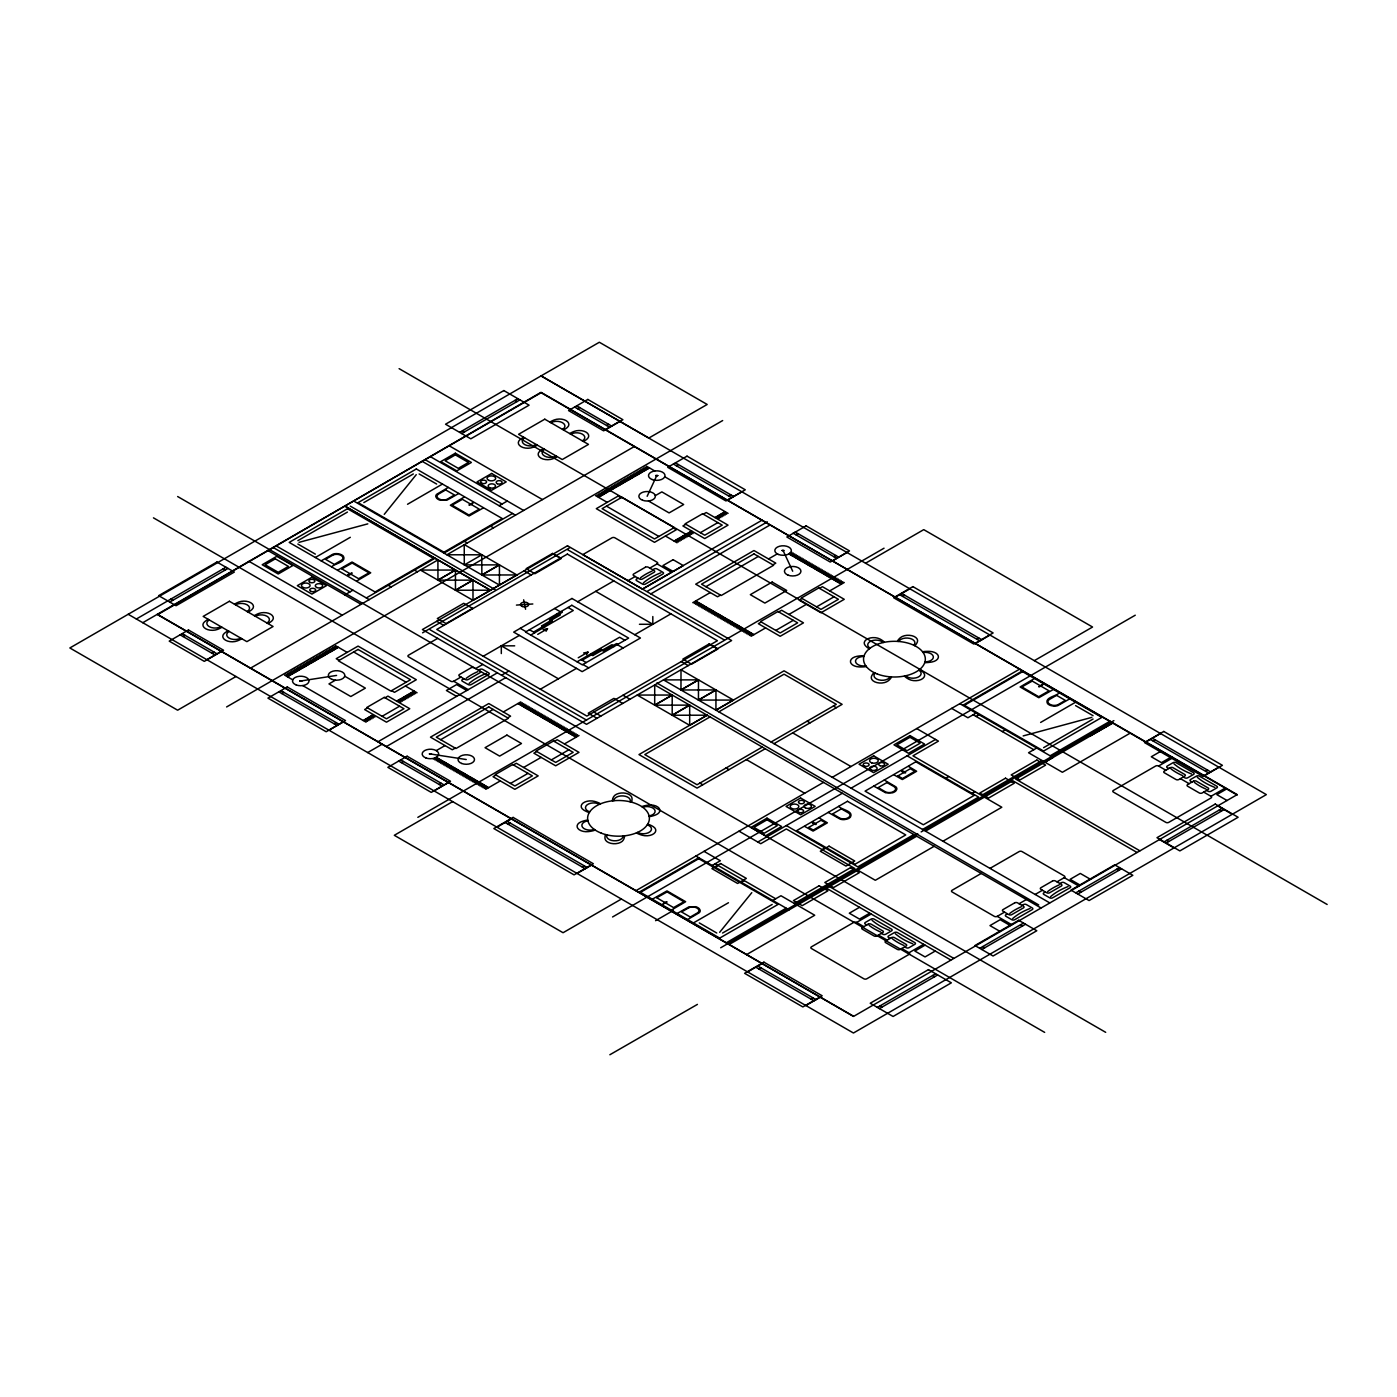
<?xml version="1.0" encoding="UTF-8"?>
<svg xmlns="http://www.w3.org/2000/svg" width="1397" height="1397" viewBox="0 0 1397 1397"><rect width="100%" height="100%" fill="white"/><g stroke="black" fill="none" stroke-linecap="round" stroke-linejoin="round"><path stroke-width="1.5" d="M501.313 653.569L501.313 645.833L514.69 645.833M715.928 710.147L715.962 689.961L680.968 689.978L681.003 669.774L733.442 700.072L715.928 710.147L784.049 670.822L842.129 704.35L773.99 743.675M470.667 503.898L472.046 503.95L470.702 504.09M1040.433 685.613L1042.861 684.6L1038.687 686.765L1041.167 686.171M665.321 903.056L663.959 902.986L665.339 902.899M647.143 496.284L656.765 475.609M546.035 631.269L547.484 628.755L543.119 629.593M586.53 654.652L587.997 652.137L583.632 652.975M384.245 514.358L416.236 474.666M719.665 932.323L751.796 892.666M234.486 604.22L235.15 603.801A24.57 14.18 0 0 1 238.904 602.02A9.395 5.431 0 0 1 250.727 602.718A9.395 5.431 0 0 1 251.931 609.546A24.57 14.18 0 0 1 248.841 611.711L248.177 612.061M221.913 627.236L221.424 627.55A24.57 14.18 0 0 1 217.478 629.418A9.395 5.431 0 0 1 205.656 628.737A9.395 5.431 0 0 1 204.468 621.909A24.57 14.18 0 0 1 207.542 619.727L208.258 619.36M254.341 615.675L255.005 615.256A24.57 14.18 0 0 1 258.759 613.493A9.395 5.431 0 0 1 270.599 614.174A9.395 5.431 0 0 1 271.786 621.001A24.57 14.18 0 0 1 268.695 623.184L268.032 623.533M241.768 638.691L241.227 639.04A24.57 14.18 0 0 1 237.35 640.891A9.395 5.431 0 0 1 225.511 640.193A9.395 5.431 0 0 1 224.323 633.365A24.57 14.18 0 0 1 227.414 631.2L228.13 630.815M549.877 422.121L550.54 421.702A24.57 14.18 0 0 1 554.295 419.921A9.395 5.431 0 0 1 566.134 420.619A9.395 5.431 0 0 1 567.322 427.447A24.57 14.18 0 0 1 564.231 429.63L563.62 429.962M537.304 445.137L536.85 445.433A24.57 14.18 0 0 1 532.886 447.337A9.395 5.431 0 0 1 521.046 446.638A9.395 5.431 0 0 1 519.859 439.811A24.57 14.18 0 0 1 522.949 437.645L523.665 437.261M569.732 433.594L570.395 433.175A24.57 14.18 0 0 1 574.167 431.394A9.395 5.431 0 0 1 585.989 432.092A9.395 5.431 0 0 1 587.177 438.92A24.57 14.18 0 0 1 584.103 441.085L583.475 441.417M556.547 456.994L556.582 456.976A24.57 14.18 0 0 1 552.741 458.792A9.395 5.431 0 0 1 540.918 458.111A9.395 5.431 0 0 1 539.713 451.283A24.57 14.18 0 0 1 542.804 449.101L543.52 448.734M1036.696 748.041L1028.541 752.756L1044.904 762.186L1053.024 757.453L959.809 703.686M363.831 502.606L413.32 473.967M407.54 504.265L442.482 484.043M448.315 487.413L436.737 494.259A6.444 3.72 0 0 0 435.847 496.756L436.632 498.153A8.085 4.68 0 0 0 440.212 500.231L446.988 500.161L458.81 493.455M464.206 497.07L450.34 505.243L469.043 516.017L483.17 508.002M250.587 668.115L437.907 559.953L437.96 580.157L455.405 570.063L420.427 570.063L473.007 600.326L516.925 574.97L464.398 544.655M647.702 591.036L767.355 521.832M689.681 725.322L707.144 715.212L672.167 715.229L689.681 705.136L689.681 725.322L637.224 695.06L672.201 695.042L672.201 715.247L689.681 705.136L654.687 705.153L654.722 684.949L1040.94 907.928M1033.972 678.802L1020.107 686.975L1038.827 697.732L1052.936 689.716M1059.205 692.825C1056.778 696.195 1044.03 697.347 1047.523 703.582A8.085 4.68 0 0 0 1051.12 705.642L1053.565 706.096A6.444 3.72 0 0 0 1057.896 705.572L1069.718 698.867M1040.625 722.441L1075.55 702.237M1043.611 747.674L1093.065 719.036M136.347 619.011L225.982 567.234M459.613 432.372L517.868 398.721M169.77 602.055L228.025 568.422M461.639 433.541L519.911 399.909M142.756 622.713L541.11 392.714L1237.218 794.614L853.515 1016.44L157.634 614.663L541.023 392.313L1237.061 794.998M297.875 540.656L347.434 512.07M315.338 557.49L350.315 537.304M182.955 636.491L184.998 635.303M577.52 408.692L579.563 407.522M321.153 560.861L333.01 554.155A6.444 3.72 0 0 1 337.323 553.649L339.768 554.103A8.085 4.68 0 0 1 343.365 556.163C346.823 562.415 334.093 563.532 331.648 566.92M337.899 570.028L352.044 562.013L370.729 572.805L356.829 580.96M212.082 653.307L214.125 652.12M606.647 425.509L608.69 424.339M206.843 659.698L221.407 651.281M605.198 429.717L619.762 421.3M344.78 594.895L352.935 590.18M499.131 505.749L507.286 501.034M366.328 597.933L435.008 558.276L490.452 590.215L455.474 590.233L455.457 570.046L437.96 580.157L472.954 580.139L473.007 600.326M443.967 553.107L512.542 513.485M235.971 676.515L177.629 710.2L69.85 647.964L599.348 342.248L707.179 404.466L648.837 438.047L541.093 375.898L1266.346 794.614L853.445 1033.012L128.192 614.278M634.325 446.534L446.883 554.784L481.738 554.801L481.878 574.988L516.855 574.953M464.415 564.859L481.913 554.749M226.611 706.952L722.668 420.549M287.45 676.759L338.423 647.335L347.137 652.399M595.559 495.638L598.475 497.315L649.483 467.925M499.393 564.859L481.93 574.953L499.445 564.859L499.428 585.081L353.598 500.964M281.74 693.523L283.783 692.336M676.305 465.725L678.331 464.555M335.472 680.147L328.959 683.919L350.804 696.527L365.368 688.127L344.71 676.2M655.298 495.656L661.846 491.884L683.674 504.509L669.093 512.909L648.452 500.982M422.575 632.824L569.749 547.729M472.465 608.359L446.08 623.586L437.331 618.539L463.717 603.294L472.885 608.551M437.663 638.359L408.535 655.176A2.061 1.187 0 0 0 408.535 656.852L450.777 681.247A2.061 1.187 0 0 0 453.676 681.247L468.257 689.647M334.18 723.786L336.206 722.616M728.728 496.005L730.771 494.817M367.551 707.877L364.634 709.571L386.48 722.179L409.775 708.733L387.929 696.108L385.031 697.802M328.924 730.177L343.487 721.778M685.822 524.277L682.906 525.953L704.734 538.578L728.047 525.132L706.236 512.507L703.32 514.183M727.278 500.196L741.842 491.796M363.185 720.503L373.383 714.618M396.678 701.154L414.141 691.078L417.074 692.755M674.157 541.076L691.637 531M714.967 517.554L725.165 511.669M483.24 656.258L519.387 635.408M577.66 601.758L613.789 580.89M382.114 716.294L399.577 706.201M700.368 532.676L717.866 522.6M533.654 632.038L552.444 621.019L551.274 620.338L541.512 625.978L542.682 626.642M530.738 635.059L573.276 610.489L568.038 607.468M453.676 681.247L460.975 677.039M475.539 668.622L482.821 664.413M627.934 580.698L635.216 576.507M649.797 568.09L657.096 563.899A2.061 1.187 0 0 0 657.096 562.223L614.89 537.81A2.061 1.187 0 0 0 611.973 537.81L582.811 554.609L642.498 589.115L671.643 572.316L657.096 563.899M537.723 634.378L547.484 628.755M463.874 678.715L462.424 679.553A2.061 1.187 0 0 0 462.424 681.247L468.257 684.6A2.061 1.187 0 0 0 471.156 684.6L488.636 674.507A2.061 1.187 0 0 0 488.636 672.83L482.821 669.46A2.061 1.187 0 0 0 479.904 669.46L478.438 670.298M638.132 578.183L636.683 579.022A2.061 1.187 0 0 0 636.683 580.698L642.498 584.068A2.061 1.187 0 0 0 645.414 584.068L662.911 573.992A2.061 1.187 0 0 0 662.911 572.316L657.079 568.946A2.061 1.187 0 0 0 654.163 568.946L652.713 569.784M378.046 741.72L497.384 672.83M367.673 752.564L382.237 744.164M501.558 675.257L508.84 671.049M386.41 746.539L505.731 677.65M650.827 593.9L770.149 524.923M578.236 657.777L587.997 652.137M440.666 739.677L493.124 709.432M705.904 586.688L758.327 556.425M401.393 762.622L403.436 761.452M795.993 534.824L798.036 533.654M577.066 661.811L619.604 637.242L624.861 640.28M582.305 660.117L592.066 654.495L590.914 653.813M540.342 689.227L576.472 668.36M634.744 634.727L670.892 613.859M436.283 750.608L445.014 745.579M503.322 711.964L520.802 701.87M692.772 602.666L710.27 592.572M768.525 558.94L777.273 553.893M519.335 704.402L522.251 702.708M694.239 603.504L697.155 601.828M520.802 705.241L523.718 703.564M695.689 604.342L698.605 602.666M522.251 706.079L525.167 704.402M697.155 605.18L700.054 603.504M433.349 759.025L436.266 757.349L488.653 787.629M523.7 706.917L526.617 705.241M698.605 606.036L701.521 604.342M791.837 552.217L788.921 553.893L841.343 584.173M434.799 759.863L437.715 758.187M455.212 748.093L452.296 749.77L430.468 737.162L488.775 703.547L510.603 716.172L507.687 717.848M525.167 707.755L528.083 706.079M700.054 606.874L702.97 605.18M720.468 595.105L717.552 596.781L695.706 584.173L753.961 550.54L775.806 563.148L772.89 564.825M790.37 554.749L793.286 553.055M436.266 760.701L439.182 759.025M526.617 708.611L529.533 706.917M701.521 607.712L704.437 606.036M791.837 555.587L794.753 553.893M437.715 761.54L440.631 759.863M528.083 709.449L530.982 707.773M702.97 608.551L705.887 606.874M793.286 556.425L796.203 554.749M439.164 762.395L442.081 760.701M529.533 710.287L532.449 708.611M704.437 609.389L707.336 607.712M794.753 557.263L797.652 555.587M440.631 763.233L443.548 761.557M530.982 711.125L533.898 709.449M705.887 610.227L708.803 608.551M796.203 558.102L799.119 556.425M442.081 764.072L444.997 762.395M532.449 711.964L535.365 710.287M707.336 611.065L710.252 609.389M797.652 558.94L800.568 557.263M443.53 764.91L446.446 763.233M533.898 712.819L536.815 711.125M708.803 611.921L711.719 610.227M799.119 559.795L802.035 558.102M444.997 765.748L447.913 764.072M535.348 713.657L538.264 711.981M710.252 612.759L713.168 611.065M800.568 560.634L803.485 558.94M446.446 766.604L449.363 764.91M536.815 714.496L539.731 712.819M711.719 613.597L714.635 611.921M802.035 561.472L804.934 559.795M447.913 767.442L450.812 765.766M538.264 715.334L541.18 713.657M713.168 614.436L716.085 612.759M803.485 562.31L806.401 560.634M449.363 768.28L452.279 766.604M539.713 716.172L542.63 714.496M714.635 615.274L717.534 613.597M804.934 563.148L807.85 561.472M450.812 769.118L453.728 767.442M541.18 717.028L544.097 715.334M716.085 616.112L719.001 614.436M806.401 563.986L809.317 562.31M452.279 769.957L455.178 768.28M542.63 717.866L545.546 716.19M717.534 616.968L720.45 615.274M807.85 564.842L810.766 563.148M453.728 770.812L456.644 769.118M544.079 718.704L546.995 717.028M719.001 617.806L721.917 616.112M809.317 565.68L812.233 563.986M455.178 771.65L458.094 769.974M545.546 719.542L548.462 717.866M720.45 618.644L723.367 616.968M810.766 566.518L813.683 564.842M456.644 772.489L459.561 770.812M546.995 720.381L549.912 718.704M721.917 619.482L724.816 617.806M812.233 567.357L815.132 565.68M458.094 773.327L461.01 771.65M548.445 721.236L551.361 719.542M723.367 620.32L726.283 618.644M813.683 568.195L816.599 566.518M439.269 784.503L441.312 783.315M833.869 556.705L835.912 555.517M459.543 774.165L462.459 772.489M549.912 722.074L552.828 720.381M724.816 621.159L727.732 619.482M815.132 569.033L818.048 567.357M461.01 775.021L463.926 773.327M551.361 722.913L554.277 721.236M726.283 621.997L729.199 620.32M816.599 569.871L819.515 568.195M434.013 790.894L448.594 782.477M832.402 560.895L846.984 552.496M462.459 775.859L465.376 774.182M552.81 723.751L555.727 722.074M727.732 622.852L730.648 621.159M818.048 570.727L820.965 569.033M463.909 776.697L466.825 775.021M554.277 724.589L557.193 722.913M729.199 623.691L732.098 621.997M819.515 571.565L822.414 569.871M465.376 777.535L468.292 775.859M555.727 725.445L558.643 723.751M730.648 624.529L733.565 622.852M820.965 572.403L823.881 570.727M466.825 778.373L469.741 776.697M557.176 726.283L560.092 724.589M732.098 625.367L735.014 623.691M822.414 573.241L825.33 571.565M468.274 779.229L471.191 777.535M558.643 727.121L561.559 725.445M733.565 626.205L736.481 624.529M823.881 574.08L826.797 572.403M469.741 780.067L472.657 778.373M560.092 727.959L563.008 726.283M735.014 627.043L737.93 625.367M825.33 574.918L828.246 573.241M471.191 780.906L474.107 779.229M561.542 728.797L564.458 727.121M736.481 627.899L739.38 626.205M826.797 575.774L829.696 574.08M472.64 781.744L475.556 780.067M563.008 729.636L565.925 727.959M737.93 628.737L740.847 627.043M828.246 576.612L831.163 574.918M474.107 782.582L477.023 780.906M564.458 730.491L567.374 728.797M739.38 629.576L742.296 627.899M829.696 577.45L832.612 575.774M475.556 783.438L478.473 781.744M565.907 731.33L568.823 729.653M740.847 630.414L743.763 628.737M831.163 578.288L834.079 576.612M417.843 817.35L884.039 548.2M477.006 784.276L479.922 782.582M567.374 732.168L570.29 730.491M742.296 631.252L745.212 629.576M832.612 579.126L835.528 577.45M478.473 785.114L481.389 783.438M495.952 775.021L493.036 776.715L514.864 789.322L538.177 775.894L516.349 763.268L513.45 764.945M536.762 751.499L533.864 753.175L555.674 765.8L579.004 752.354L557.176 739.729L554.26 741.423M568.823 733.006L571.74 731.33M743.763 632.09L746.679 630.414M761.243 622.014L758.327 623.691L780.172 636.299L803.467 622.852L781.639 610.245L778.723 611.921M802.035 598.457L799.119 600.151L820.965 612.759L844.259 599.313L822.414 586.688L819.498 588.381M834.079 579.965L836.995 578.288M452.645 801.616L394.303 835.301L563.061 932.725L621.403 899.039M479.922 785.952L482.838 784.276M570.29 733.844L573.189 732.168M745.212 632.946L748.128 631.252M835.528 580.803L838.444 579.126M865.564 563.218L923.749 529.638L1092.559 627.026L1034.321 660.659M481.371 786.79L484.288 785.114M571.74 734.7L574.656 733.006M746.679 633.784L749.578 632.09M836.995 581.658L839.894 579.965M482.838 787.629L485.754 785.952M573.189 735.538L576.105 733.862M748.128 634.622L751.045 632.946M838.444 582.497L841.361 580.803M484.288 788.484L487.204 786.79M574.656 736.376L577.572 734.7M749.578 635.46L752.494 633.784M839.894 583.335L842.81 581.658M485.737 789.322L500.301 780.906M523.631 767.459L541.128 757.384M564.44 743.937L579.022 735.538M751.045 636.299L765.608 627.899M788.903 614.436L806.383 604.342M829.696 590.896L844.277 582.497M510.499 783.438L527.996 773.362M551.326 759.916L568.806 749.822M775.806 630.414L793.286 620.32M816.581 606.874L834.061 596.781M496.983 827.199L511.546 818.799M895.32 597.217L909.884 588.818M508.054 824.178L510.08 823.008M902.602 596.379L904.645 595.209M707.144 715.212L638.97 754.572L697.051 788.1L765.224 748.74M710.06 716.905L644.803 754.572L697.051 784.747L762.308 747.063M718.826 711.841L784.049 674.175L836.297 704.35L771.074 741.999M582.322 867.066L584.365 865.896M976.887 639.267L978.93 638.097M577.083 873.457L591.647 865.04M975.438 643.476L990.002 635.059M635.984 890.64L823.479 782.39M832.263 777.326L1019.758 669.058M638.883 892.316L698.797 857.741M962.708 705.363L1022.674 670.752M612.567 916.973L1135.255 615.204M712.191 865.459L720.346 860.762L704.036 851.349M976.066 713.064L967.911 717.779L951.636 708.384M757.82 842.024L842.321 793.252M851.087 788.187L935.519 739.45M715.089 867.153L718.006 865.459M976.119 716.451L979.035 714.758M655.577 920.693L673.424 910.39M741.318 882.293L744.234 880.599M1002.33 731.591L1005.246 729.898M822.082 849.603L824.998 847.909M945.786 778.181L948.703 776.505M772.785 900.454L780.958 895.739L814.73 915.245L746.679 954.553M972.015 793.321L974.931 791.628M726.283 942.783L786.179 908.19M794.352 903.475L854.877 868.532L786.319 828.945L760.736 843.718L738.996 831.163M922.561 829.451L978.599 797.093L907.124 755.829M1041.987 760.509L981.515 795.417L912.957 755.829L938.435 741.126L916.676 728.57M1050.142 755.794L1110.056 721.201M720.677 947.777L917.759 833.852M921.147 831.896L1113.898 720.625M729.199 944.459L916.694 836.209L913.83 834.533L857.793 866.856L786.319 825.575M925.478 831.145L1012.79 780.731L1137.018 852.467M934.174 846.285L875.308 880.285L857.828 870.191M942.94 841.238L1001.824 807.239L984.344 797.146M1130.452 732.988L1062.384 772.279L1044.904 762.186M747.622 971.91L762.186 963.511M859.504 907.317L849.306 913.201L859.504 919.086L869.702 913.201M1145.959 741.929L1160.523 733.53M758.693 968.889L760.719 967.702M1153.241 741.091L1155.284 739.921M923.592 944.32L909.028 952.719A2.061 1.187 0 0 1 909.028 954.413L866.786 978.791A2.061 1.187 0 0 1 863.87 978.791L811.447 948.528A2.061 1.187 0 0 1 811.447 946.834L853.672 922.457A2.061 1.187 0 0 1 856.588 922.457L871.152 914.04M1161.483 750.888L1151.285 756.772L1161.466 762.657L1171.664 756.772M1225.571 787.891L1210.989 796.29A2.061 1.187 0 0 1 1210.989 797.984L1168.765 822.362A2.061 1.187 0 0 1 1165.849 822.362L1113.409 792.099A2.061 1.187 0 0 1 1113.409 790.405L1155.651 766.027A2.061 1.187 0 0 1 1158.567 766.027L1173.131 757.611M981.218 873.457L952.09 890.273A2.061 1.187 0 0 0 952.09 891.95L994.332 916.345A2.061 1.187 0 0 0 997.248 916.345L1004.53 912.136M989.984 868.393L1019.129 851.576A2.061 1.187 0 0 1 1022.028 851.576L1064.27 875.954A2.061 1.187 0 0 1 1064.27 877.648L1056.988 881.856M811.116 999.152L813.159 997.982M1205.681 771.371L1207.724 770.184M805.877 1005.543L820.441 997.144M1204.231 775.562L1218.795 767.163M925.058 945.158L914.86 951.043L925.058 956.928L935.239 951.043M1019.094 903.737L1026.376 899.528M1035.142 894.464L1042.424 890.256M1007.447 913.813L1005.98 914.668A2.061 1.187 0 0 0 1005.98 916.345L1011.812 919.697A2.061 1.187 0 0 0 1014.728 919.697L1032.208 909.622A2.061 1.187 0 0 0 1032.208 907.928L1026.376 904.575A2.061 1.187 0 0 0 1023.46 904.575L1022.01 905.413M1045.34 891.932L1043.891 892.788A2.061 1.187 0 0 0 1043.891 894.464L1049.706 897.817A2.061 1.187 0 0 0 1052.622 897.817L1070.102 887.741A2.061 1.187 0 0 0 1070.102 886.047L1064.27 882.694A2.061 1.187 0 0 0 1061.353 882.694L1059.904 883.533M1227.02 788.729L1216.822 794.614L1227.02 800.498M877.299 1007.447L935.553 973.814M979.786 948.284L1023.477 923.05M1075.882 892.805L1119.591 867.572M1163.806 842.042L1222.078 808.409M879.342 1008.634L937.597 975.001M981.829 949.454L1025.52 924.238M1077.925 893.975L1121.616 868.759M1165.849 843.212L1224.121 809.579M642.463 589.063L761.994 520.225M652.853 898.9L666.998 890.902L685.665 901.711L671.782 909.849M677.161 913.481L689.018 906.793L695.776 906.723A8.085 4.68 0 0 1 699.356 908.801L700.141 910.215A6.444 3.72 0 0 1 699.251 912.712L687.638 919.54M693.453 922.911L728.466 902.741M722.581 933.021L772.174 904.453M1090.498 735.817L1112.972 722.895L1015.654 779.072L1139.882 850.808M609.86 1054.752L697.417 1004.391M471.4 504.457L468.921 505.05L473.112 502.868L470.387 504.107M349.791 573.748L352.149 572.997L349.407 575.162L347.661 574.743L350.664 573.888M664.605 902.462L667.085 901.886L662.894 904.051L665.636 902.811M1023.18 735.922L1091.86 717.36M299.063 542.333L367.813 523.858M300.757 680.985L336.572 675.432M516.436 605.093L532.816 603.975M903.667 772.419L901.606 771.441L902.637 770.847C909.988 774.217 901.222 772.576 904.33 772.035M499.305 564.877L464.31 564.912L464.223 544.708M639.442 624.284L652.818 624.284L652.818 616.548M733.442 700.072L698.448 700.072L698.483 679.868L663.505 679.885L1049.706 902.864M814.399 824.16L812.338 822.99L813.368 822.396C820.318 826.116 811.867 823.741 815.08 823.601M430.451 753.978L466.249 759.531M576.647 405.829L611.607 426.015M675.415 462.861L733.687 496.494M795.12 531.978L838.811 557.193M901.729 593.515L981.847 639.774M1152.368 738.227L1210.64 771.877M574.604 407.016L609.563 427.185M673.389 464.048L731.644 497.681M793.077 533.148L836.786 558.381M899.685 594.703L979.803 640.961M1150.342 739.415L1208.597 773.047M1075.55 705.59L1093.065 715.683M1168.765 768.542L1167.298 767.704A2.061 1.187 0 0 1 1167.298 766.027L1173.131 762.657A2.061 1.187 0 0 1 1176.047 762.657L1193.527 772.751A2.061 1.187 0 0 1 1193.527 774.427L1187.694 777.797A2.061 1.187 0 0 1 1184.778 777.797L1183.329 776.959M1192.06 782.006L1190.611 781.167A2.061 1.187 0 0 1 1190.611 779.474L1196.426 776.121A2.061 1.187 0 0 1 1199.342 776.121L1216.822 786.214A2.061 1.187 0 0 1 1216.822 787.891L1210.989 791.261A2.061 1.187 0 0 1 1208.091 791.261L1206.624 790.405M1158.567 766.027L1165.849 770.236M1180.413 778.635L1189.144 783.682M1203.708 792.099L1210.989 796.29M514.952 400.415L516.995 401.585M1217.713 805.877L1232.276 814.294M1219.162 810.085L1221.205 811.255M399.105 368.651L1327.15 904.47M598.475 497.315L607.224 502.361M973.15 714.74L1033.78 749.718M1040.416 761.417L1043.332 763.094M462.512 430.678L464.555 431.865M1166.722 840.365L1168.765 841.535M1159.44 839.51L1174.004 847.927M449.188 445.783L542.438 499.567M1008.617 779.753L1011.55 781.447M695.706 600.989L753.961 634.622M430.363 456.644L523.613 510.446M425.09 459.665L502.047 504.055M422.191 461.342L515.458 515.161M567.584 549.685L724.292 639.948M1116.674 869.248L1118.718 870.436M833.38 706.026L836.297 707.703M419.152 473.967L436.65 484.06M553.229 554.015L560.372 558.136M908.609 766.482L916.659 771.266L902.34 779.543L894.045 774.898M490.591 526.163L493.508 527.839M595.716 591.315L652.818 624.284M1090.498 879.324L1080.3 873.439L1070.102 879.324L1080.3 885.209M807.169 721.166L810.085 722.843M1064.27 877.648L1078.833 886.047M524.102 570.832L531.227 574.953M681.282 661.584L688.232 665.601M1078.798 891.111L1080.841 892.299M884.284 780.032L895.879 786.86A6.444 3.72 0 0 1 896.769 789.357L895.983 790.772A8.085 4.68 0 0 1 892.404 792.832L885.628 792.78L873.789 786.074M464.38 541.303L467.297 542.996M792.693 732.884L850.948 766.516M561.035 611.502L562.345 612.27L549.388 619.919L550.558 620.6L560.319 614.959L559.149 614.278M617.858 644.314L616.548 643.563L612.619 645.833L613.929 646.584M554.626 608.481L560.459 611.851M617.282 644.646L623.114 648.016M557.106 613.772L558.416 614.54M602.561 649.954L601.391 649.273L591.63 654.914L592.799 655.577L611.886 644.733L613.056 645.397L603.294 651.037L602.124 650.373M350.315 506.133L495.079 589.586M543.416 626.397L544.586 627.061M591.839 654.791L593.009 655.455M838.724 806.331C841.169 809.719 853.899 810.836 850.424 817.088A8.085 4.68 0 0 1 846.844 819.148L844.399 819.602A6.444 3.72 0 0 1 840.068 819.079L828.229 812.39M529.428 629.768L534.824 632.701M580.995 659.541L586.251 662.562M520.243 628.336L526.075 631.688M582.898 664.501L588.731 667.871M746.4 759.601L804.672 793.252M414.472 570.116L417.389 571.792M623.01 695.235L629.96 699.251M1020.578 924.744L1022.604 925.914M997.248 916.345L1011.812 924.744M1010.345 925.6L1000.165 919.697L989.967 925.6L1000.165 931.485M622.678 703.424L613.912 698.378L588.224 713.221L596.973 718.268M819.341 818.031L827.391 822.816L813.089 831.093L804.777 826.448M726.003 767.913L728.92 769.59M501.313 645.833L558.416 678.802M388.244 585.256L391.16 586.932M436.685 621.298L443.757 625.367M593.882 712.051L600.832 716.067M853.462 869.353L856.378 871.03M699.792 783.053L702.708 784.73M982.702 946.607L984.745 947.777M430.119 629.82L586.548 720.119M275.995 545.773L369.245 599.61M273.079 547.449L350.018 591.874M177.646 496.529L1105.691 1032.331M267.84 550.488L361.09 604.325M829.451 886.589L953.68 958.307M826.535 888.265L950.763 959.983M249.015 561.35L342.265 615.186M466.79 690.485L456.592 684.6L446.394 690.485L456.592 696.37M866.786 924.971L865.337 924.133A2.061 1.187 0 0 1 865.337 922.457L871.152 919.086A2.061 1.187 0 0 1 874.068 919.086L891.548 929.18A2.061 1.187 0 0 1 891.548 930.856L885.733 934.226A2.061 1.187 0 0 1 882.817 934.226L881.35 933.388M890.099 938.435L888.632 937.597A2.061 1.187 0 0 1 888.632 935.903L894.464 932.55A2.061 1.187 0 0 1 897.38 932.55L914.86 942.643A2.061 1.187 0 0 1 914.86 944.32L909.028 947.69A2.061 1.187 0 0 1 906.112 947.69L904.662 946.834M856.588 922.457L863.87 926.665M878.434 935.064L887.182 940.111M901.746 948.528L909.028 952.719M153.46 517.85L1044.659 1032.383M932.655 975.508L934.68 976.678M223.083 568.928L225.109 570.098M795.906 902.584L798.822 904.261M353.703 651.98L406.125 682.242M715.107 863.783L775.702 898.777M335.507 645.658L338.423 647.335M405.409 686.032L414.141 691.078M334.058 646.497L336.956 648.173M412.691 691.899L415.608 693.593M695.881 856.047L789.095 909.866M332.591 647.335L335.507 649.029M411.242 692.755L414.158 694.431M331.141 648.191L334.058 649.867M409.792 693.593L412.691 695.269M329.675 649.029L332.591 650.705M408.326 694.431L411.242 696.108M328.225 649.867L331.141 651.543M406.876 695.269L409.792 696.946M326.776 650.705L329.675 652.382M405.409 696.108L408.326 697.802M325.309 651.543L328.225 653.22M403.96 696.946L406.876 698.64M339.139 660.379L336.223 658.703L358.069 646.095L416.323 679.728L394.478 692.336L391.562 690.659M323.86 652.382L326.776 654.075M402.511 697.802L405.409 699.478M322.393 653.22L325.309 654.914M401.044 698.64L403.96 700.316M320.943 654.075L323.86 655.752M399.594 699.478L402.511 701.154M319.494 654.914L322.393 656.59M398.128 700.316L401.044 701.993M318.027 655.752L320.943 657.428M316.578 656.59L319.494 658.266M315.111 657.428L318.027 659.122M313.661 658.266L316.578 659.96M312.212 659.122L315.111 660.798M310.745 659.96L313.661 661.637M309.296 660.798L312.212 662.475M307.829 661.637L310.745 663.313M306.38 662.475L309.296 664.169M304.913 663.313L307.829 665.007M303.463 664.169L306.38 665.845M302.014 665.007L304.913 666.683M300.547 665.845L303.463 667.522M299.098 666.683L302.014 668.36M297.631 667.522L300.547 669.198M296.181 668.36L299.098 670.054M880.215 1005.77L882.258 1006.958M294.732 669.198L297.631 670.892M170.644 599.191L172.669 600.378M293.265 670.054L296.181 671.73M371.916 715.456L374.833 717.132M291.816 670.892L294.732 672.568M370.467 716.294L373.366 717.971M290.349 671.73L293.265 673.406M369 717.132L371.916 718.826M288.9 672.568L291.816 674.245M367.551 717.971L370.467 719.665M287.45 673.406L290.349 675.1M366.084 718.826L369 720.503M285.983 674.245L288.9 675.938M364.634 719.665L367.551 721.341M284.534 675.1L292.759 679.833M302.747 685.595L366.084 722.179M157.32 614.278L853.427 1016.195M182.081 633.627L217.041 653.813M280.867 690.659L339.122 724.292M400.52 759.776L444.211 785.009M507.163 821.314L587.281 867.572M757.82 966.026L816.075 999.658M180.038 634.797L214.998 654.983M278.824 691.829L337.079 725.48M398.477 760.946L442.185 786.179M505.138 822.501L585.238 868.742M755.777 967.195L814.032 1000.846M646.584 466.231L654.774 470.981M664.762 476.761L728.081 513.363M645.117 467.069L648.033 468.763M723.716 512.507L726.615 514.201M643.668 467.908L646.584 469.602M722.249 513.363L725.165 515.039M642.201 468.746L645.117 470.44M720.8 514.201L723.698 515.877M640.752 469.584L643.668 471.278M719.333 515.039L722.249 516.715M639.285 470.44L642.201 472.116M717.883 515.877L720.782 517.554M637.835 471.278L640.752 472.954M716.417 516.715L719.333 518.392M636.368 472.116L639.285 473.793M634.919 472.954L637.835 474.631M633.452 473.793L636.368 475.469M632.003 474.631L634.919 476.325M630.553 475.469L633.452 477.163M629.087 476.307L632.003 478.001M627.637 477.163L630.536 478.839M626.17 478.001L629.087 479.677M624.721 478.839L627.62 480.516M623.254 479.677L626.17 481.354M621.805 480.516L624.703 482.192M620.338 481.354L623.254 483.048M618.888 482.192L621.787 483.886M617.422 483.03L620.338 484.724M615.972 483.868L618.871 485.562M614.505 484.724L617.422 486.4M613.056 485.562L615.955 487.239M611.589 486.4L614.505 488.077M690.188 531.838L693.087 533.532M610.14 487.239L613.039 488.915M688.721 532.676L691.637 534.37M608.673 488.077L611.589 489.753M687.272 533.514L690.17 535.208M607.224 488.915L610.14 490.609M685.805 534.353L688.721 536.046M621.054 497.751L618.155 496.057L596.292 508.665L654.495 542.333L676.358 529.725L673.441 528.049M605.757 489.753L608.673 491.447M684.355 535.208L687.254 536.885M604.307 490.591L607.224 492.285M682.889 536.046L685.805 537.723M602.84 491.447L605.757 493.124M681.439 536.885L684.338 538.561M601.391 492.285L604.307 493.962M679.972 537.723L682.889 539.399M599.924 493.124L602.84 494.8M678.523 538.561L681.422 540.237M598.475 493.962L601.391 495.638M677.056 539.399L679.972 541.093M597.008 494.8L599.924 496.476M675.607 540.237L678.505 541.931M665.426 536.029L677.056 542.769M606.49 506.151L658.878 536.448M710.409 644.768L717.36 648.784M490.469 590.25L344.832 506.028L435.008 558.276M297.858 544.027L315.338 554.12M517.903 703.564L576.105 737.214M699.286 922.911L716.748 933.021M656.852 682.976L1038.739 904.942M783.088 550.54L792.693 571.216M523.665 599.819L525.586 609.267M912.817 943.813A62.411 36.043 0 0 1 895.337 933.72M904.034 945.525A55.234 31.887 0 0 1 892.386 938.801M889.505 930.367A62.411 36.043 0 0 1 872.025 920.274M880.721 932.061A55.234 31.887 0 0 1 869.074 925.338M1012.685 918.528A62.411 36.043 0 0 1 1030.165 908.434M1009.717 913.463A55.234 31.887 0 0 1 1021.382 906.723M1214.779 787.384A62.411 36.043 0 0 1 1197.299 777.291M1205.995 789.095A55.234 31.887 0 0 1 1194.348 782.372M1191.484 773.938A62.411 36.043 0 0 1 1174.004 763.845M1182.7 775.632A55.234 31.887 0 0 1 1171.035 768.909M1050.579 896.647A62.411 36.043 0 0 1 1068.059 886.554M1047.628 891.583A55.234 31.887 0 0 1 1059.275 884.842M921.252 670.56A24.57 14.18 0 0 1 923.766 672.97A9.395 5.431 0 0 1 920.867 679.64A9.395 5.431 0 0 1 908.993 679.326A24.57 14.18 0 0 1 905.71 677.248A9.692 5.588 0 0 1 904.505 676.026M612.602 799.416A24.57 14.18 0 0 1 613.65 796.674A9.395 5.431 0 0 1 623.691 792.99A9.395 5.431 0 0 1 631.95 797.914A24.57 14.18 0 0 1 631.863 800.725A9.692 5.588 0 0 1 631.269 802.105M924.762 662.562A9.692 5.588 0 0 0 927.224 662.562A24.57 14.18 0 0 0 931.974 661.968A9.395 5.431 0 0 0 938.365 656.171A9.395 5.431 0 0 0 929.826 651.404A24.57 14.18 0 0 0 924.954 651.456A9.692 5.588 0 0 0 922.579 651.788M923.085 652.469A8.242 4.75 0 0 1 933.301 656.52A8.242 4.75 0 0 1 924.989 661.829M914.703 645.693A9.692 5.588 0 0 0 915.943 644.471A24.57 14.18 0 0 0 917.41 641.799A9.395 5.431 0 0 0 911.927 635.705A9.395 5.431 0 0 0 900.506 637.591A24.57 14.18 0 0 0 898.131 640.053A9.692 5.588 0 0 0 897.468 641.398M898.725 641.485A8.242 4.75 0 0 1 909.918 638.412A8.242 4.75 0 0 1 913.725 645.222M870.087 648.173A8.242 4.75 0 0 1 871.047 641.031A8.242 4.75 0 0 1 883.166 642.55M919.558 669.547A9.692 5.588 0 0 1 921.252 670.577M918.789 670.141A8.242 4.75 0 0 1 917.829 677.266A8.242 4.75 0 0 1 905.693 675.764M890.151 676.829A8.242 4.75 0 0 1 878.957 679.902A8.242 4.75 0 0 1 875.151 673.092M869.318 648.767A9.692 5.588 0 0 1 867.607 647.737A24.57 14.18 0 0 1 865.11 645.344A9.395 5.431 0 0 1 868.008 638.673A9.395 5.431 0 0 1 879.883 638.988A24.57 14.18 0 0 1 883.166 641.066A9.692 5.588 0 0 1 884.371 642.288M891.408 676.916A9.692 5.588 0 0 1 890.727 678.278A24.57 14.18 0 0 1 888.37 680.723A9.395 5.431 0 0 1 876.932 682.609A9.395 5.431 0 0 1 871.449 676.515A24.57 14.18 0 0 1 872.933 673.843A9.692 5.588 0 0 1 874.173 672.621M624.354 835.86A9.692 5.588 0 0 1 624.372 837.274A24.57 14.18 0 0 1 623.324 840.016A9.395 5.431 0 0 1 613.3 843.701A9.395 5.431 0 0 1 605.041 838.776A24.57 14.18 0 0 1 605.128 835.965A9.692 5.588 0 0 1 605.722 834.585M623.097 835.982A8.242 4.75 0 0 1 613.894 840.784A8.242 4.75 0 0 1 606.874 834.882M595.157 830.028A9.692 5.588 0 0 1 593.027 830.761A24.57 14.18 0 0 1 588.399 831.599A9.395 5.431 0 0 1 577.852 828.421A9.395 5.431 0 0 1 581.117 821.82A24.57 14.18 0 0 1 585.378 820.476A9.692 5.588 0 0 1 587.735 820.074M594.336 829.469A8.242 4.75 0 0 1 582.532 827.268A8.242 4.75 0 0 1 587.893 820.807M589.29 812.513A9.692 5.588 0 0 1 587.142 811.814A24.57 14.18 0 0 1 583.562 809.928A9.395 5.431 0 0 1 583.038 803.065A9.395 5.431 0 0 1 594.581 801.407A24.57 14.18 0 0 1 598.754 802.856A9.692 5.588 0 0 1 600.518 803.834M589.726 811.832A8.242 4.75 0 0 1 587.124 804.829A8.242 4.75 0 0 1 599.505 804.27M612.619 800.83A9.692 5.588 0 0 1 612.602 799.416M613.877 800.708A8.242 4.75 0 0 1 623.079 795.906A8.242 4.75 0 0 1 630.099 801.808M636.473 832.856A9.692 5.588 0 0 0 638.237 833.834A24.57 14.18 0 0 0 642.41 835.284A9.395 5.431 0 0 0 653.936 833.625A9.395 5.431 0 0 0 653.412 826.762A24.57 14.18 0 0 0 649.832 824.859A9.692 5.588 0 0 0 647.702 824.178M647.248 824.859A8.242 4.75 0 0 1 649.849 831.861A8.242 4.75 0 0 1 637.486 832.42M649.238 816.616A9.692 5.588 0 0 0 651.613 816.215A24.57 14.18 0 0 0 655.857 814.853A9.395 5.431 0 0 0 659.122 808.252A9.395 5.431 0 0 0 648.592 805.091A24.57 14.18 0 0 0 643.947 805.929A9.692 5.588 0 0 0 641.834 806.663M642.637 807.222A8.242 4.75 0 0 1 654.442 809.422A8.242 4.75 0 0 1 649.099 815.883M220.918 626.659A8.242 4.75 0 0 1 209.253 626.659A8.242 4.75 0 0 1 209.253 619.919M240.773 638.115A8.242 4.75 0 0 1 229.125 638.115A8.242 4.75 0 0 1 229.125 631.392M235.482 604.796A8.242 4.75 0 0 1 247.129 604.796A8.242 4.75 0 0 1 247.129 611.519M255.337 616.252A8.242 4.75 0 0 1 266.984 616.252A8.242 4.75 0 0 1 266.984 622.992M550.872 422.697A8.242 4.75 0 0 1 562.52 422.697A8.242 4.75 0 0 1 562.52 429.42M536.308 444.56A8.242 4.75 0 0 1 524.661 444.56A8.242 4.75 0 0 1 524.661 437.837M556.163 456.033A8.242 4.75 0 0 1 544.516 456.033A8.242 4.75 0 0 1 544.516 449.293M866.297 666.526A9.692 5.588 0 0 1 863.905 666.858A24.57 14.18 0 0 1 859.05 666.91A9.395 5.431 0 0 1 850.511 662.143A9.395 5.431 0 0 1 856.902 656.346A24.57 14.18 0 0 1 861.652 655.752A9.692 5.588 0 0 1 864.097 655.752M865.791 665.845A8.242 4.75 0 0 1 855.558 661.794A8.242 4.75 0 0 1 863.887 656.485M640.42 577.817A55.234 31.887 0 0 1 652.085 571.094M643.371 582.898A62.411 36.043 0 0 1 660.868 572.805M466.161 678.348A55.234 31.887 0 0 1 477.826 671.625M469.13 683.43A62.411 36.043 0 0 1 486.61 673.337M479.852 671.119A2.061 1.187 0 0 1 479.852 672.795L468.205 679.536A2.061 1.187 0 0 1 465.288 679.536L459.473 676.165A2.061 1.187 0 0 1 459.473 674.489L471.121 667.766A2.061 1.187 0 0 1 474.037 667.766M570.727 434.17A8.242 4.75 0 0 1 582.392 434.17A8.242 4.75 0 0 1 582.392 440.893M299.726 680.933L301.787 680.968L299.726 680.933M429.42 753.943L431.463 754.013L429.42 753.874M655.734 475.574L657.795 475.591L655.734 475.574M782.058 550.505L784.119 550.575L782.076 550.435M452.104 505.208L468.921 515.004L479.276 509.137L462.39 499.323L452.104 505.173M1021.853 686.922L1038.687 696.719L1049.042 690.851L1032.261 681.072L1021.871 686.887M808.671 827.495L813.333 830.045L825.627 822.746L820.999 820.301L808.706 827.426M897.939 775.946L902.584 778.496L914.895 771.231L910.25 768.752L897.957 775.911M341.811 568.893L358.61 578.707L368.965 572.84L352.166 563.043L341.828 568.823M656.765 897.782L673.546 907.596L683.919 901.746L667.12 891.915L656.782 897.712M445.66 489.928L438.518 494.067A5.832 3.37 0 0 0 438.571 498.607L439.444 499.113A5.832 3.37 0 0 0 447.319 499.148L454.462 494.992L445.66 489.928M472.954 580.139L455.509 590.25L472.954 580.122M672.201 695.042L654.739 705.153L672.201 695.042M800.586 797.984L786.057 806.418L800.656 814.8L815.184 806.383L800.586 797.984M767.005 818.136L751.027 827.408L765.626 835.79L781.604 826.518L767.005 818.136M767.023 819.812L753.926 827.408L764.159 833.276L777.238 825.697L767.023 819.812M1056.551 695.339L1049.409 699.478A5.832 3.37 0 0 0 1049.461 704.018L1050.352 704.525A5.832 3.37 0 0 0 1058.21 704.559L1065.352 700.403L1056.551 695.339M503.828 390.566L445.538 424.217L470.806 438.815L529.096 405.165L503.828 390.566M216.919 562.031L158.664 595.663L176.057 605.722L234.329 572.072L216.919 562.031M347.486 508.735L289.196 542.403L375.077 591.979L433.367 558.311L347.486 508.735M416.341 468.973L358.069 502.641L443.967 552.199L502.239 518.531L416.341 468.973M276.763 556.32L262.199 564.737L278.23 573.992L292.794 565.575L276.763 556.32M455.352 453.204L440.771 461.621L456.802 470.876L471.365 462.459L455.352 453.204M275.314 558.835L265.116 564.737L278.23 572.299L288.428 566.414L275.314 558.835M455.352 454.881L445.154 460.783L458.268 468.344L468.466 462.459L455.352 454.881M229.387 601.269L203.159 616.409L246.867 641.642L273.079 626.502L229.387 601.269M544.778 419.187L518.566 434.31L562.258 459.543L588.486 444.403L544.778 419.187M188.473 629.995L169.212 641.118L204.311 661.375L223.572 650.251L188.473 629.995M587.805 399.437L568.544 410.561L603.626 430.835L622.905 419.711L587.805 399.437M332.678 555.185L325.518 559.324L334.302 564.405L341.462 560.267A5.832 3.37 0 0 0 341.427 555.727L340.554 555.22A5.832 3.37 0 0 0 332.678 555.185M311.88 577.258L297.317 585.675L311.88 594.092L326.444 585.675L311.88 577.258M491.622 473.478L477.058 481.895L491.622 490.295L506.203 481.895L491.622 473.478M287.258 686.957L267.927 698.116L326.182 731.749L345.513 720.59L287.258 686.957M687.027 456.155L667.714 467.314L725.951 500.947L745.282 489.788L687.027 456.155M358.069 649.448L338.406 660.816L390.828 691.078L410.491 679.728L358.069 649.448M621.805 497.315L602.107 508.665L654.495 538.963L674.175 527.612L621.805 497.315M552.548 553.439L526.163 568.666L534.911 573.73L561.297 558.486L552.548 553.439M567.496 545.773L422.4 629.558L586.548 724.327L731.626 640.542L567.496 545.773M567.374 554.085L436.772 629.436L586.88 716.085L717.412 640.717L567.374 554.085M384.28 697.365L366.817 707.458L386.48 718.809L403.96 708.733L384.28 697.365M702.569 513.764L685.089 523.84L704.734 535.208L722.232 525.132L702.569 513.764M571.967 598.475L513.694 632.108L582.165 671.643L640.437 638.01L571.967 598.475M571.827 605.285L525.499 632.038L582.305 664.832L628.633 638.097L571.827 605.285M645.397 567.234L633.732 573.957A2.061 1.187 0 0 0 633.732 575.634L639.547 579.004A2.061 1.187 0 0 0 642.463 579.004L654.128 572.281A2.061 1.187 0 0 0 654.128 570.605L648.295 567.234A2.061 1.187 0 0 0 645.397 567.234M673.127 559.708L662.911 565.575L673.11 571.478L683.308 565.593L673.127 559.708M488.758 706.917L436.301 737.162L455.946 748.53L508.421 718.268L488.758 706.917M753.961 553.893L701.538 584.173L721.201 595.524L773.624 565.261L753.961 553.893M407.103 756.214L387.842 767.337L431.254 792.396L450.515 781.272L407.103 756.214M806.104 525.866L786.843 536.989L830.255 562.048L849.516 550.924L806.104 525.866M506.919 735.084L485.056 747.692L499.62 756.109L521.483 743.501L506.919 735.084M772.157 582.06L750.311 594.668L764.875 603.085L786.721 590.477L772.157 582.06M709.222 643.895L682.836 659.122L691.585 664.186L717.971 648.941L709.222 643.895M512.699 764.526L495.219 774.602L514.864 785.97L532.362 775.876L512.699 764.526M553.526 740.986L536.029 751.08L555.692 762.43L573.172 752.354L553.526 740.986M777.989 611.502L760.509 621.578L780.172 632.946L797.652 622.852L777.989 611.502M818.764 587.945L801.284 598.038L820.965 609.389L838.427 599.313L818.764 587.945M698.483 679.868L680.968 689.978L698.483 679.885M715.962 689.961L698.448 700.072L715.962 689.978M513.118 817.42L493.84 828.543L574.08 874.871L593.358 863.748L513.118 817.42M912.887 586.618L893.626 597.741L973.849 644.069L993.127 632.946L912.887 586.618M698.744 858.701L640.472 892.334L719.717 938.103L778.007 904.453L698.744 858.701M1022.587 671.643L964.332 705.31L1043.611 751.045L1101.866 717.394L1022.587 671.643M720.642 863.573L711.894 868.62L737.599 883.463L746.347 878.416L720.642 863.573M847.455 801.284L796.657 830.621L854.947 864.272L905.745 834.935L847.455 801.284M915.838 761.784L865.057 791.139L923.365 824.771L974.146 795.434L915.838 761.784M841.378 808.846L832.595 813.927L839.754 818.066A5.832 3.37 0 0 0 847.612 818.031L848.503 817.524A5.832 3.37 0 0 0 848.555 812.984L841.378 808.846M886.938 782.547L878.154 787.611L885.314 791.75A5.832 3.37 0 0 0 893.172 791.715L894.063 791.208A5.832 3.37 0 0 0 894.115 786.668L886.938 782.547M829.05 846.163L820.301 851.227L845.988 866.07L854.754 861.006L829.05 846.163M819.166 885.768L793.461 900.611L802.21 905.658L827.915 890.832L819.166 885.768M850.529 867.659L824.824 882.502L833.572 887.549L859.277 872.723L850.529 867.659M1005.526 778.181L979.821 793.025L988.57 798.071L1014.274 783.228L1005.526 778.181M1036.888 760.073L1011.184 774.916L1019.932 779.963L1045.637 765.119L1036.888 760.073M763.915 962.166L744.601 973.307L802.856 1006.94L822.169 995.782L763.915 962.166M1163.753 731.452L1144.492 742.575L1203.149 776.453L1222.41 765.329L1163.753 731.452M868.201 924.168L862.368 927.521A2.061 1.187 0 0 0 862.368 929.215L874.033 935.938A2.061 1.187 0 0 0 876.932 935.938L882.764 932.567A2.061 1.187 0 0 0 882.764 930.891L871.117 924.168A2.061 1.187 0 0 0 868.201 924.168M1170.162 767.739L1164.347 771.092A2.061 1.187 0 0 0 1164.347 772.785L1175.995 779.509A2.061 1.187 0 0 0 1178.911 779.509L1184.726 776.138A2.061 1.187 0 0 0 1184.726 774.462L1173.078 767.739A2.061 1.187 0 0 0 1170.162 767.739M891.513 937.614L885.681 940.984A2.061 1.187 0 0 0 885.681 942.661L897.328 949.384A2.061 1.187 0 0 0 900.244 949.384L906.077 946.031A2.061 1.187 0 0 0 906.077 944.337L894.412 937.614A2.061 1.187 0 0 0 891.513 937.614M1193.475 781.185L1187.642 784.555A2.061 1.187 0 0 0 1187.642 786.232L1199.307 792.955A2.061 1.187 0 0 0 1202.206 792.955L1208.038 789.602A2.061 1.187 0 0 0 1208.038 787.908L1196.391 781.185A2.061 1.187 0 0 0 1193.475 781.185M1014.676 902.864L1003.029 909.587A2.061 1.187 0 0 0 1003.029 911.263L1008.844 914.633A2.061 1.187 0 0 0 1011.76 914.633L1023.425 907.91A2.061 1.187 0 0 0 1023.425 906.216L1017.592 902.864A2.061 1.187 0 0 0 1014.676 902.864M1052.57 880.983L1040.922 887.706A2.061 1.187 0 0 0 1040.922 889.383L1046.755 892.753A2.061 1.187 0 0 0 1049.671 892.753L1061.318 886.03A2.061 1.187 0 0 0 1061.318 884.336L1055.486 880.983A2.061 1.187 0 0 0 1052.57 880.983M928.481 969.623L870.209 1003.256L893.085 1016.475L951.357 982.824L928.481 969.623M1215.25 804.061L1156.978 837.694L1179.854 850.913L1238.126 817.262L1215.25 804.061M1018.675 920.291L974.931 945.542L993.057 956.002L1036.801 930.751L1018.675 920.291M1114.701 864.848L1070.958 890.099L1089.084 900.559L1132.827 875.308L1114.701 864.848M873.666 755.829L859.05 764.229L873.596 772.663L888.195 764.264L873.666 755.829M910.023 735.608L893.958 744.845L908.487 753.28L924.552 744.042L910.023 735.608M910.006 737.284L896.874 744.845L907.037 750.748L920.186 743.187L910.006 737.284M688.686 907.823L681.526 911.944L690.293 917.026L697.47 912.887A5.832 3.37 0 0 0 697.417 908.364L696.544 907.84A5.832 3.37 0 0 0 688.669 907.806M877.246 673.983A30.891 17.847 0 0 0 925.268 660.327A30.891 17.847 0 0 0 880.791 643.144A30.891 17.847 0 0 0 877.246 673.983M601.304 833.171A30.891 17.847 0 0 0 649.326 819.515A30.891 17.847 0 0 0 604.849 802.332A30.891 17.847 0 0 0 601.304 833.171M880.145 765.748A2.986 1.729 0 0 0 884.633 764.264A2.986 1.729 0 0 0 880.145 762.762A2.986 1.729 0 0 0 880.145 765.748M871.728 762.884A4.331 2.497 0 0 0 878.224 760.736A4.331 2.497 0 0 0 871.745 758.571A4.331 2.497 0 0 0 871.728 762.884M871.553 770.184A3.702 2.148 0 0 0 877.124 768.333A3.702 2.148 0 0 0 871.553 766.482A3.702 2.148 0 0 0 871.553 770.184M864.621 766.185A2.986 1.729 0 0 0 869.109 764.7A2.986 1.729 0 0 0 864.638 763.199A2.986 1.729 0 0 0 864.621 766.185M798.892 812.425A2.986 1.729 0 0 0 803.607 811.203A2.986 1.729 0 0 0 799.416 809.457A2.986 1.729 0 0 0 798.892 812.425M791.994 808.584A4.331 2.497 0 0 0 798.84 806.802A4.331 2.497 0 0 0 792.763 804.27A4.331 2.497 0 0 0 791.994 808.584M805.528 808.007A3.702 2.148 0 0 0 811.395 806.488A3.702 2.148 0 0 0 806.174 804.323A3.702 2.148 0 0 0 805.528 808.007M799.66 803.467A2.986 1.729 0 0 0 804.375 802.245A2.986 1.729 0 0 0 800.184 800.481A2.986 1.729 0 0 0 799.66 803.467M310.92 591.402A2.986 1.729 0 0 0 315.652 590.18A2.986 1.729 0 0 0 311.461 588.434A2.986 1.729 0 0 0 310.92 591.402M316.787 587.526A3.702 2.148 0 0 0 322.655 586.007A3.702 2.148 0 0 0 317.451 583.841A3.702 2.148 0 0 0 316.787 587.526M303.254 587.543A4.331 2.497 0 0 0 310.099 585.78A4.331 2.497 0 0 0 304.022 583.248A4.331 2.497 0 0 0 303.254 587.543M310.134 582.444A2.986 1.729 0 0 0 314.849 581.222A2.986 1.729 0 0 0 310.658 579.476A2.986 1.729 0 0 0 310.134 582.444M497.367 483.746A2.986 1.729 0 0 0 502.099 482.524A2.986 1.729 0 0 0 497.908 480.778A2.986 1.729 0 0 0 497.367 483.746M489.648 487.71A3.702 2.148 0 0 0 495.516 486.191A3.702 2.148 0 0 0 490.312 484.026A3.702 2.148 0 0 0 489.648 487.71M488.828 480.393A4.331 2.497 0 0 0 495.673 478.63A4.331 2.497 0 0 0 489.596 476.098A4.331 2.497 0 0 0 488.828 480.393M481.86 483.292A2.986 1.729 0 0 0 486.575 482.07A2.986 1.729 0 0 0 482.402 480.306A2.986 1.729 0 0 0 481.86 483.292M522.338 606.508A4.121 2.375 0 0 0 528.73 604.691A4.121 2.375 0 0 0 522.81 602.404A4.121 2.375 0 0 0 522.338 606.508M461.674 763.478A8.242 4.75 0 0 0 474.474 759.846A8.242 4.75 0 0 0 462.617 755.271A8.242 4.75 0 0 0 461.674 763.478M425.858 757.925A8.242 4.75 0 0 0 438.658 754.293A8.242 4.75 0 0 0 426.801 749.7A8.242 4.75 0 0 0 425.858 757.925M642.55 500.231A8.242 4.75 0 0 0 655.35 496.599A8.242 4.75 0 0 0 643.493 492.006A8.242 4.75 0 0 0 642.55 500.231M652.189 479.555A8.242 4.75 0 0 0 664.989 475.923A8.242 4.75 0 0 0 653.115 471.33A8.242 4.75 0 0 0 652.189 479.555M331.997 679.396A8.242 4.75 0 0 0 344.797 675.746A8.242 4.75 0 0 0 332.94 671.171A8.242 4.75 0 0 0 331.997 679.396M296.181 684.932A8.242 4.75 0 0 0 308.981 681.299A8.242 4.75 0 0 0 297.124 676.707A8.242 4.75 0 0 0 296.181 684.932M788.1 575.162A8.242 4.75 0 0 0 800.918 571.53A8.242 4.75 0 0 0 789.043 566.955A8.242 4.75 0 0 0 788.1 575.162M778.513 554.487A8.242 4.75 0 0 0 791.313 550.855A8.242 4.75 0 0 0 779.456 546.262A8.242 4.75 0 0 0 778.513 554.487"/></g></svg>
